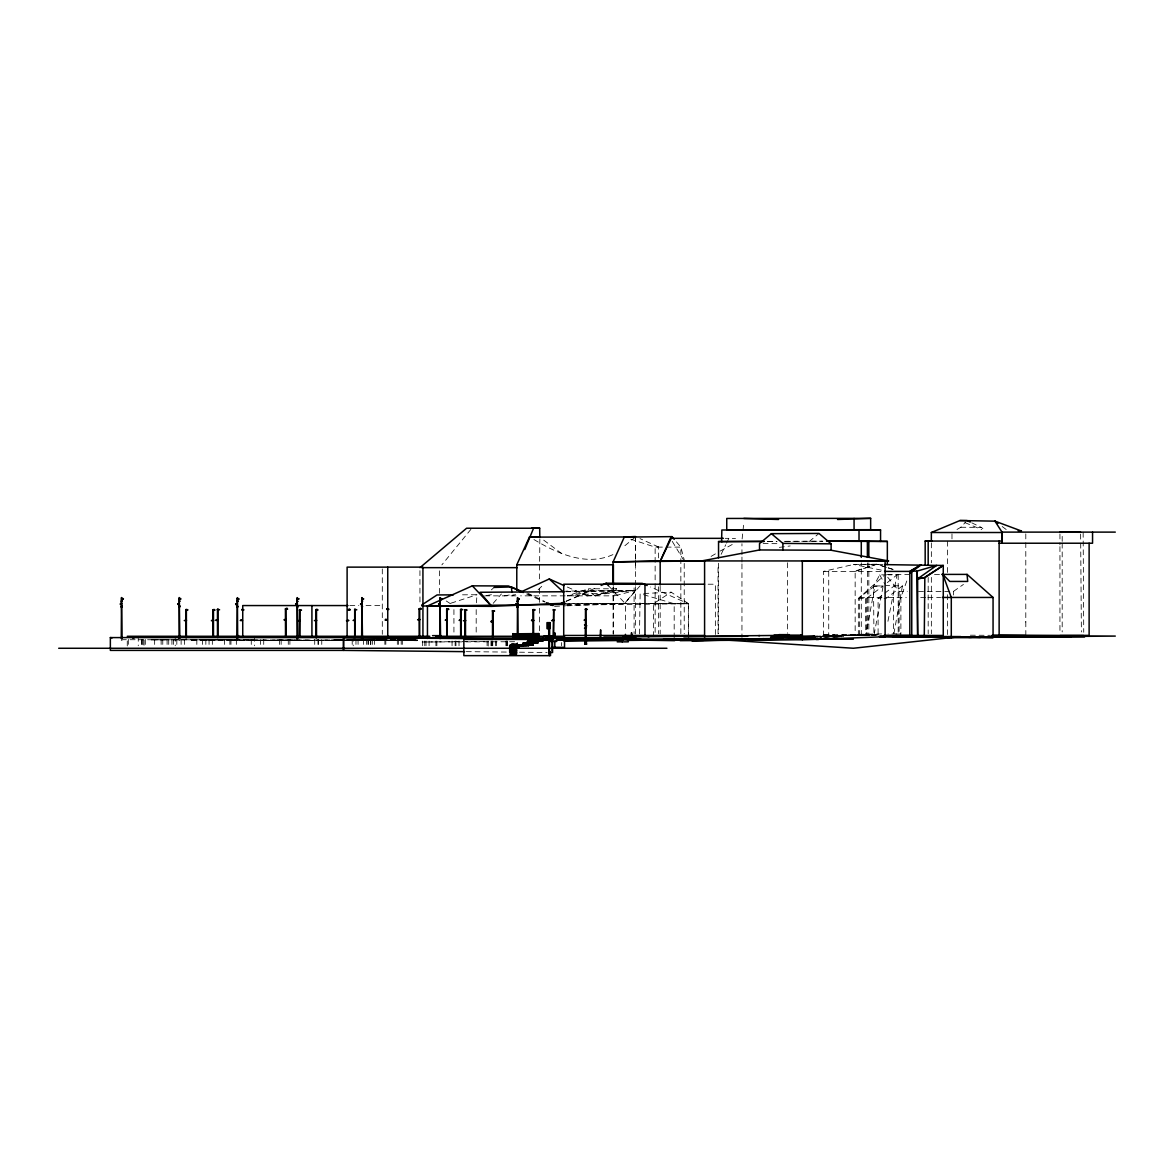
<?xml version="1.0" encoding="UTF-8"?>
<svg xmlns="http://www.w3.org/2000/svg" width="1174" height="1174" viewBox="0 0 1174 1174"><rect width="100%" height="100%" fill="white"/><g stroke="black" fill="none" stroke-linecap="round" stroke-linejoin="round"><path stroke-width="0.75" stroke-dasharray="5 3.75" d="M419.94 601.895L419.94 569.463M439.59 593.325L439.59 567.658M539.468 630.761L539.468 604.126M539.468 602.35L539.468 586.384M635.472 633.989L635.428 586.662M635.472 585.327L635.486 538.705M718.033 633.931L718.033 564.386M741.953 563.902L741.953 637.365M741.953 562.067L741.953 556.564M741.953 554.73L741.953 543.723M861.29 635.354L861.29 562.845M1062.191 543.151L1062.191 631.95M1062.191 541.361L1062.191 534.185M742.115 538.939L743.817 522.621M476.409 602.776L476.982 594.748L458.829 594.836M887.94 621.31L897.053 574.849L888.366 574.849M893.913 633.681L902.424 585.929L885.636 585.577M886.634 574.849L879.693 574.849L873.515 586.34L873.955 635.457L883.156 585.929L874.894 585.929L865.796 635.457L865.414 597.449M567.365 587.059L587.117 595.849L588.526 588.776L616.57 588.776L614.677 595.849L520.625 595.849M906.783 580.983L900.884 597.449L900.884 635.457M721.13 554.333L725.767 544.736M726.545 543.136L728.863 538.338L735.511 538.558M470.921 529.327L441.864 564.87M567.145 605.813L624.627 603.377L635.765 590.287L567.203 591.461M493.183 603.319L501.401 593.985M688.58 637.922L688.58 603.73L564.811 603.392L624.627 603.377L641.063 584.681M956.986 529.474L960.831 527.258L965.806 521.887M538.118 589.832L544.31 583.801M491.392 589.847L494.063 587.44M859.485 635.457L859.485 597.449L884.095 575.612M635.501 536.973L623.746 546.644M809.224 541.537L818.997 533.451M887.324 582.597L897.053 574.849M878.093 633.681L878.093 598.314L883.479 594.176M884.829 593.149L894.25 585.929M902.424 585.929L886.267 598.314L878.093 598.314M858.341 635.457L858.341 598.314L874.894 585.929M858.341 598.314L866.603 598.314L883.156 585.929L873.515 586.34M918.494 591.388L953.479 591.388L963.443 584.432M688.58 603.73L671.146 592.166L653.404 603.73L653.404 637.922M711.092 556.403L718.649 551.971M720.146 551.09L732.532 544.325M512.319 595.849L515.533 594.382M566.235 601.132L597.801 586.941M566.206 601.293L589.407 591.579L635.765 590.287L614.677 595.849M612.931 554.612C585.899 566.895 556.05 553.013 532.658 538.749M587.117 595.849L635.765 590.287L567.497 595.849L588.526 588.776M855.156 571.4L876.802 564.224L886.664 567.365M565.707 591.725L589.407 591.579L595.086 595.849L616.57 588.776M450.963 603.187L476.982 594.748M886.517 567.365L876.802 564.224L855.156 571.034L855.156 635.457M595.086 595.849L616.174 590.287L565.648 591.153M841.347 635.765L823.4 635.457L823.4 571.4L853.571 564.459L876.802 564.224M567.497 595.849L589.407 591.579M486.52 595.541L493.652 594.323M504.336 595.849L513.243 594.323M173.209 639.698L253.804 639.83M341.208 640.593L229.106 640.52L251.955 639.83M779.36 547.378L790.19 545.954M827.905 635.325L822.959 635.618L840.188 635.53M337.364 639.845L345.112 640.035M338.494 639.845L342.192 640.065M381.755 639.595L347.02 640.578M855.685 635.442L878.328 634.929M895.821 634.195L900.751 633.901L888.058 633.916M643.778 593.516L671.146 592.166M854.085 635.457L878.137 634.943L823.018 635.604M867.542 635.031L875.466 634.694M554.568 606.356L565.354 605.887M316.232 640.226L342.133 639.801M417.665 640.593L345.464 640.373M346.506 639.903L410.372 639.771M396.577 640.241L409.374 639.83M415.493 639.771L410.768 640.109L416.799 640.681L352.934 640.153M658.57 557.943L658.57 547.011L655.136 547.113L629.44 538.763M822.534 636.88L841.611 636.396L829.666 636.528M191.303 640.388L211.481 639.845M216.72 639.83L199.448 640.168M365.07 639.845L345.699 640.256L404.384 640.241M338.185 639.845L337.818 639.859M381.755 639.845L342.969 640.578M824.119 634.899L882.613 633.916M331.406 640.197L347.665 639.83M401.376 639.815L413.248 639.83M823.781 634.885L834.626 634.635M841.611 635.985L829.857 636.22M824.706 636.895L840.76 636.836M406.453 639.977L414.76 639.859M830.311 635.501L877.756 634.591M878.035 634.591L842.198 635.281L862.963 635.031M369.942 639.859L346.653 639.859M829.945 636.895L835.33 636.822M566.778 604.405L625.448 603.73L625.448 632.522M565.824 605.138L688.36 603.73L688.36 637.922M823.722 635.692L840.54 635.574M427.453 641.987L487.958 641.298M514.623 641.723L420.219 641.987M236.943 639.83L153.31 639.801M417.606 639.933L346.286 640.578M822.636 636.411L841.406 636.264L823.737 636.352M249.108 640.564L298.152 640.138L253.599 640.534M824.031 635.398L827.362 635.369M334.326 639.947L339.932 639.918M340.636 639.903L341.972 639.903M347.108 639.859L348.59 639.859M350.41 639.845L351.892 639.83L351.026 639.845M385.101 640.021L387.846 639.991M391.412 639.977L394.391 639.947M397.825 639.933L401.097 639.918M406.498 639.874L407.818 639.859M411.839 639.845L415.2 639.845M378.307 640.344L379.349 640.094M386.363 640.285L385.175 640.05M388.447 640.27L389.695 640.256M391.588 640.241L394.053 639.991M394.757 640.226L396.254 640.212M397.986 640.197L402.711 640.168L401.684 640.182M408.405 640.138L404.502 640.153L406.013 640.153M411.795 640.109L412.676 640.109M398.368 640.197L399.453 640.197M407.789 640.138L409.33 640.124M416.022 640.079L410.827 639.786M823.664 636.279L841.347 636.176M841.01 636.557L823.943 636.631M767.796 541.39L777.115 541.361M784.217 541.331L822.857 541.214M767.4 541.419L776.557 541.39M785.729 541.361L822.372 541.229M822.519 636.249L835.36 636.22M818.85 636.557L841.479 636.543M840.892 635.736L830.018 635.75L840.1 635.809M824.896 636.484L834.391 636.528M824.896 636.778L834.391 636.822M823.678 636.836L841.743 636.807M725.209 538.338L728.863 538.338M823.4 571.4L882.789 571.4M887.251 574.394L909.146 574.394M934.489 574.394L940.99 574.394M708.142 584.212L715.362 584.212L715.362 635.457M887.735 577.226L899.108 591.388L907.238 591.388M484.745 595.849L519.451 595.849M859.485 597.449L886.487 597.449M888.278 597.449L906.299 597.449M920.68 597.449L926.183 597.449M927.886 597.449L940.638 597.449M349.793 605.564L358.833 605.564M366.039 605.564L382.298 605.564M823.4 635.457L841.039 635.457M823.385 636.69L843.416 636.572M834.553 636.866L843.314 636.866M151.138 639.903L164.859 639.903M345.083 640.124L118.985 639.698M346.785 640.124L416.975 640.124M121.245 640.226L122.081 640.226M178.991 640.226L179.842 640.226M236.855 640.314L237.691 640.314M296.963 640.285L297.814 640.285M361.636 640.3L362.487 640.3M382.137 640.27L411.458 640.285M823.899 636.455L834.67 636.528L823.869 636.469L827.421 636.484M823.855 636.778L838.001 636.866M960.831 527.258L981.273 527.375L984.091 529.591M882.701 564.591L853.571 564.459L885.754 571.019M970.34 635.207L990.489 635.325M829.255 636.616L841.42 636.675M406.424 640.285L416.755 640.329M202.412 639.815L342.001 640.52M763.129 543.577L779.36 543.679M624.627 603.377L688.36 603.73L650.469 586.985M367.565 640.373L417.46 640.652M277.181 639.83L309.202 640.168M466.313 651.658L508.577 652.084M519.48 652.201L547.084 652.48M827.303 636.484L838.001 636.572M352.802 639.83L361.827 639.933L354.724 639.83M402.183 639.845L415.053 639.991L412.294 639.889M200.637 639.83L231.718 640.564M366.449 640.182L368.9 640.124M375.093 640.079L372.569 640.138M381.403 640.035L378.806 640.094M363.837 639.815L367.623 640.05L364.057 639.786M888.322 567.893L896.54 570.505M888.131 567.893L892.988 569.463M964.94 522.635L981.699 529.562M528.755 594.484L531.925 595.849M526.568 593.985L544.692 601.983M658.57 547.011L640.006 538.617M971.779 522.826L981.273 527.375M527.317 592.973L544.956 601.631M446.252 600.971L452.386 604.992M561.788 553.6L542.212 539.027M1002.185 526.524L1006.514 529.753M608.528 585.782L625.448 603.73M676.429 541.874L680.847 547.113L684.222 559.837M672.247 541.361L683.283 559.543M879.693 574.849L884.785 584.036M539.849 538.866L539.468 581.277M1080.623 534.097L1080.682 541.346M1080.696 543.166L1081.386 631.964M1083.147 532.292L1083.734 632.243M1025.797 621.765L1025.841 635.574M1059.946 533.935L1059.946 544.824M1059.946 546.644L1059.946 631.95M1025.797 533.891L1025.797 622.088M953.479 591.388L953.479 595.042M951.982 533.891L951.982 539.174M947.506 541.229L947.506 573M947.506 594.719L947.506 634.532M931.349 542.858L931.349 562.845M931.349 577.388L931.349 633.711M928.179 577.388L928.179 633.711M899.108 591.388L899.108 633.432M898.183 574.614L898.183 633.667M893.605 597.449L893.605 633.652M868.833 562.845L868.833 635.354M867.381 562.845L867.381 635.354M866.603 598.314L866.603 635.457M828.727 571.4L828.727 635.809M787.549 562.757L787.549 633.3M718.547 563.197L718.547 633.564M684.222 563.403L684.222 633.813M680.847 633.652L680.847 547.113L655.136 547.113L655.136 633.652M674.184 637.922L674.184 603.73L640.138 593.692L639.492 634.327M660.17 586.354L660.17 633.96M658.57 586.78L658.57 633.652M635.472 536.503L635.472 558.237M635.472 560.042L635.472 569.111M634.092 587.881L634.092 633.622M613.4 586.721L613.4 634.239M613.077 587.161L613.077 633.989M561.451 642.589L561.451 645.759M507.241 641.019L507.241 645.759M506.992 641.019L506.992 645.759M506.243 641.019L506.243 645.759M506.023 641.019L506.023 645.759M496.617 641.019L496.617 645.759M495.501 641.019L495.501 645.759M492.742 641.019L492.742 645.759M492.097 641.019L492.097 645.759M491.613 641.019L491.613 645.759M490.981 641.019L490.981 645.759M488.223 641.019L488.223 647.329M487.093 641.019L487.093 645.759M476.189 609.599L476.189 634.796M459.019 641.019L459.019 645.759M455.967 641.019L455.967 645.759M455.13 641.019L455.13 645.759M453.927 609.599L453.927 634.796M452.063 641.019L452.063 645.759M436.875 641.019L436.875 645.759M435.921 641.019L435.921 645.759M429.082 641.019L429.082 645.759M426.015 641.019L426.015 645.759M424.768 641.019L424.768 645.759M422.669 641.019L422.669 645.759M402.315 639.434L402.315 645.759M401.2 639.434L401.2 645.759M398.441 639.434L398.441 645.759M397.326 639.434L397.326 645.759M385.82 639.434L385.82 645.759M384.867 639.434L384.867 645.759M382.298 568.95L382.298 634.327M374.418 639.434L374.418 645.759M372.334 639.434L372.334 645.759M370.793 639.434L370.793 645.759M370.514 639.434L370.514 645.759M368.431 639.434L368.431 645.759M367.917 639.434L367.917 645.759M366.64 639.434L366.64 645.759M363.588 639.434L363.588 645.759M358.07 639.434L358.07 645.759M355.971 639.434L355.971 645.759M353.227 636.279L353.227 645.759M352.2 639.434L352.2 645.759M321.764 639.434L321.764 645.759M318.506 639.434L318.506 645.759M317.978 639.434L317.978 645.759M314.72 639.434L314.72 645.759M289.89 639.434L289.89 645.759M288.276 639.434L288.276 645.759M281.144 639.434L281.144 645.759M279.529 639.434L279.529 645.759M263.724 639.434L263.724 645.759M260.452 639.434L260.452 645.759M254.523 636.279L254.523 645.759M251.265 639.434L251.265 645.759M236.356 639.434L236.341 645.759M230.97 639.434L230.955 645.759M229.884 639.434L229.899 645.759M224.483 639.434L224.469 645.759M212.333 639.434L212.333 645.759M209.06 639.434L209.06 645.759M205.846 639.434L205.846 645.759M202.574 639.434L202.574 645.759M196.85 639.434L196.821 645.759M184.377 639.434L184.377 645.759M181.119 639.434L181.119 645.759M176.819 639.434L176.819 645.759M175.234 636.279L175.234 645.759M173.576 639.434L173.576 645.759M171.932 639.434L171.932 645.759M168.718 639.434L168.718 645.759M167.09 639.434L167.09 645.759M162.775 639.434L162.775 645.759M161.131 639.434L161.131 645.759M154.66 639.434L154.645 645.759M145.297 639.434L145.297 645.759M144.05 640.241L144.05 645.553M142.993 639.815L142.993 647.329M142.039 639.434L142.039 645.759M141.526 639.434L141.526 645.759M138.253 636.279L138.253 645.759M128.318 639.346L128.318 645.7M127.262 640.945L127.262 647.329"/><path stroke-width="1.5" d="M133.66 638.098L132.838 638.069M516.589 646.742L516.589 652.274L509.707 652.289L509.677 645.465L528.638 644.952M510.631 654.123L510.631 652.289M510.631 650.44L510.631 648.591M511.248 654.123L511.248 646.742M512.187 654.123L512.187 652.274M513.067 648.591L513.067 646.742M513.346 633.784L513.405 637.761M514.828 652.274L514.828 650.44M515.709 654.123L515.709 652.274M515.709 648.591L515.709 650.44L514.153 650.44M516.575 652.274L516.575 654.123L509.707 654.123M519.686 637.761L519.407 633.857M538.543 637.761L538.528 633.578M543.518 639.727C557.797 641.253 538.294 636.337 538.279 641.092M545.807 639.859L545.807 636.147M552.514 641.43L552.396 637.599M623.012 637.394L631.627 637.233L631.627 639.331M861.29 557.401L861.29 541.082L887.339 541.405L887.339 564.518M911.758 635.457L911.758 570.931L916.747 571.21L917.657 578.841L917.657 635.457L916.747 571.21L936.691 565.398L943.265 565.428L943.265 635.457L883.919 635.457M931.349 541.053L931.349 532.512L959.906 520.552L994.965 521.153L1002.258 532.512L1002.244 541.053L925.171 541.053L925.171 564.665M121.832 600.941C121.45 601.543 122.404 601.073 121.318 601.015M179.651 601.396L179.739 601.426M236.928 601.367L237.794 601.426L236.928 601.103M236.796 606.753L237.647 607.266L237.236 606.122M236.796 601.426L237.544 601.602M297.55 601.631L297.418 601.117M362.384 601.161L361.592 601.235L362.34 601.587M362.575 601.337L361.812 601.161M439.986 606.356L439.927 607.34L440.338 606.488M517.22 601.382C518.174 600.706 517.705 601.836 517.308 601M517.983 601.587L517.866 601.015M525.776 637.849L525.703 633.828M362.575 606.679C360.741 606.62 363.177 605.549 361.46 606.679M121.26 638.451L121.509 597.537L122.081 638.451M121.641 606.709L121.304 606.576M178.903 606.4L179.387 606.092M179.006 638.451L179.27 597.537L179.827 638.451M179.886 606.283L178.962 607.017M237.75 606.474L237.383 606.136M236.855 638.539L237.412 597.61L237.676 638.539M297.917 607.119L297.36 606.107M296.978 638.509L297.242 597.581L297.8 638.509M361.651 638.524L361.915 597.595L362.473 638.524M362.414 606.503L361.797 606.283M439.648 606.43L440.367 607.34M439.766 638.524L440.015 597.595L440.588 638.524M517.279 638.524L517.543 597.595L518.116 638.524M517.675 606.738L517.675 605.784L517.543 606.767M122.169 606.62L121.304 606.151M122.184 607.061L121.069 606.62M296.802 607.119L297.506 606.753M236.884 606.547L237.647 606.547M517.822 606.576L517.279 606.019M518.16 606.386L517.103 607.134M924.29 635.457L924.833 577.652L943.265 565.428L924.29 577.637L917.657 578.841L936.691 565.398L884.521 564.606M121.421 601.426L121.348 601.337M296.934 607.075L296.875 606.532M121.274 606.268L122.052 605.945L121.201 607.017M439.78 606.547L440.617 606.855M517.235 607.075L517.411 606.18L518.292 606.826M297.521 601.587L297.389 601.22M297.785 601.205L297.051 601.411M237.647 601.426L237.691 600.912M440.323 601.543L440.074 601.015M179.813 601.147L179.695 600.662M440.177 601.235L440.455 600.721M585.386 642.471L585.371 642.002M122.815 598.461L121.7 598.813M122.639 598.725L121.7 598.579M238.205 598.843L237.295 598.887M517.719 598.637L518.864 598.535M518.673 598.74L517.719 598.887M122.522 598.593L121.92 598.535M298.372 598.52L297.418 598.623M440.206 598.637L441.321 598.535L440.705 598.989M585.929 641.738L585.43 640.843L586.252 641.855M586.222 625.742L586.795 625.742M586.237 626.725L585.943 626.109M585.621 627.562L586.501 627.063M522.401 645.098L522.782 643.381L537.795 643.029L537.751 641.239L527.449 641.371L542.784 641.092L542.916 639.258M526.994 643.176L527.361 641.459L530.325 641.415M531.573 641.253L531.954 639.537L546.189 639.214M523.149 645.216L523.589 643.337M525.306 645.098L525.732 643.308M528.285 641.371L527.801 644.952L533.187 644.952L533.143 643.161L522.87 643.293L527.801 643.381M532.453 641.253L532.879 639.463M534.566 641.253L535.036 639.448L542.461 639.302L542.505 641.092L536.679 641.253C535.491 636.557 547.363 640.329 539.702 639.243M536.973 641.253L537.443 639.448L531.954 639.537M121.641 603.7L120.966 603.216M179.387 603.7L178.83 603.994M517.03 603.964L517.675 603.759M236.532 603.95L237.236 603.774M542.946 639.859L543.856 636.103L552.073 636.073L552.059 650.954M544.985 639.859L545.954 636.029M550.254 638.935L549.637 641.43L556.74 641.43L556.623 637.599L550.562 637.687M446.942 609.394L448.527 608.763L446.663 609.071L446.751 637.203M622.205 641.855L622.323 637.864L628.281 637.893M524.734 549.579L533.583 528.227L539.673 528.197L539.82 537.09M635.472 536.503L624.289 537.09L613.077 561.95L613.077 583.566M516.78 590.375L516.78 564.782L529.43 537.105L539.702 536.988M674.228 539.248L672.012 536.635L660.17 561.407L670.398 538.338L723.375 538.338M514.344 644.541L514.212 645.421M516.531 645.377L516.956 644.526M237.075 607.252L237.515 606.723M517.646 606.459L517.881 606.312M179.93 606.62C178.199 604.317 181.031 608.205 178.742 606.767M179.006 605.945L179.27 606.107M236.884 606.386L237.662 606.136M179.167 606.518L179.754 605.857M180.488 598.373L179.446 598.579M237.295 598.652L238.293 598.505M285.928 608.616L287.351 608.426L285.957 608.631L286.03 636.866M387.273 609.365L388.565 608.748L386.657 609.042M419.646 608.646L421.04 608.426L419.69 608.66L419.72 636.866M348.561 609.937L349.896 609.321L349.104 609.321M120.687 603.774L121.641 603.935M297.36 603.994L296.376 603.597M519.069 599.166L518.541 599.679L519.216 598.989M299.121 598.784L298.651 599.268M362.942 599.65L363.72 598.872M540.275 639.258L541.126 639.258M542.784 641.092L537.354 641.092L537.325 639.316L538.132 639.287M238.322 599.503L239.026 598.784L238.234 599.576M441.116 599.576L441.938 598.769L441.204 599.488M122.61 599.503L123.417 598.696L122.786 599.327M180.444 599.415L180.913 598.975M441.277 598.593L440.206 598.887M362.986 598.593L362.091 598.637M236.884 606.268L237.632 606.576M297.198 606.342L296.919 606.312M439.912 606.283L440.602 606.327M419.94 567.658L466.606 528.227L533.583 528.227M831.119 550.239L831.119 543.841L818.997 533.451L771.377 533.671L759.519 543.562L759.519 549.96L701.685 560.937L888.542 560.952L831.119 550.239L759.519 549.96M538.338 639.727L546.879 639.243M909.821 573.308L920.504 565.325L909.821 571.4L884.58 571.4M439.942 603.73L439.105 603.568M421.745 604.992L437.051 594.939L453.384 594.866M552.308 620.4L553.761 620.254M920.93 564.782L909.821 571.4L909.821 635.457L884.58 635.574M133.836 637.952L133.264 637.614M586.751 609.203L585.371 609.057M362.942 598.887L362.091 598.887M520.361 592.18L549.271 578.987L564.078 585.591M523.266 592.518L508.445 585.973L472.33 585.841L427.453 605.989L427.453 636.587M564.943 604.419L427.453 605.989L491.657 606.356L561.245 603.377L564.562 601.88M601.132 585.459L606.107 583.214L642.237 583.361L647.182 585.533M561.245 603.377L564.87 603.377L561.245 603.377L564.562 601.983M216.632 620.166L217.572 619.916L216.794 619.711M241.008 620.268L241.947 620.019L241.169 619.813M284.68 619.549L285.253 619.329M315.16 620.386L316.598 620.239M445.929 619.887L446.502 619.681M459.826 620.107L460.516 619.901M464.141 620.518L465.594 620.386M532.262 620.356L533.04 620.151M185.022 620.342L186.475 620.195M212.127 620.459L212.435 620.019M298.534 620.576L299.986 620.43M347.225 620.43L347.798 620.224M353.858 620.195L355.296 620.048M385.894 619.857L386.202 619.417M418.37 619.549L419.059 619.344M491.657 621.516L492.61 621.266L491.833 621.061M516.589 648.591L509.707 648.591L509.751 646.742L514.652 645.773M739.106 639.991L691.794 640.637L814.624 638.715C817.383 641.107 824.221 637.981 819.745 636.513M917.657 578.841L924.833 577.652M214.006 609.35L214.167 609.541M317.039 609.262L317.185 609.453M349.25 609.511L347.974 609.614M186.783 609.438L187.224 609.658M218.379 609.277L218.819 609.497M242.754 609.379L243.194 609.599M461.587 609.218L462.028 609.438M553.35 609.893L554.51 609.717M563.021 638.685L566.514 638.495M579.516 639.111L584.212 638.685M596.348 637.82L597.962 637.746M601.763 638.656L604.243 638.612L601.778 638.583M610.715 638.04L613.048 638.069L602.82 637.849M300.162 609.688L300.735 609.893M348.561 609.541L349.412 609.761M354.607 609.379L356.045 609.511M387.171 608.954L388.095 609.189M447.265 637.203L447.162 608.983L448.086 609.218M465.77 609.629L466.342 609.849M492.42 610.7L493.858 610.847M533.891 609.482L534.449 609.688M992.324 635.339L1115.3 636.088L979.057 637.203L880.104 636.323M599.855 639.302L596.656 639.243M748.029 639.507L802.326 639.83L885.108 636.719L885.108 560.937M837.532 519.495L870.653 518.35L870.653 529.694L880.559 529.988L880.559 541.449L887.339 541.405M494.063 587.44L511.365 586.941L522.43 591.74M517.25 644.908L511.453 644.35L517.206 644.555M516.076 644.35L517.235 644.306M513.918 645.48L513.728 644.555M533.187 644.952L512.466 645.465L512.495 646.742L512.583 644.908M526.48 645.495L513.933 645.773L523.531 645.641M518.174 645.641L528.946 645.495L518.864 645.333M509.677 645.465L519.26 645.333L519.29 646.625L510.382 646.742L510.352 645.465M660.17 560.732L613.077 561.95L705.369 560.879L660.17 560.732L660.17 584.99M563.887 638.128L574.629 637.893M782.383 636.968L818.029 636.572M782.089 637.218L776.352 637.335L776.352 639.008L770.672 639.008L770.672 637.335L782.06 637.218M800.903 636.822L821.052 636.499M783.263 636.939L814.624 636.396L814.624 638.715M556.535 638.495L571.797 638.421M556.535 640.094L584.329 640.124L584.329 638.524L556.168 638.524M748.498 640.094L821.052 638.803M598.52 639.258L597.478 639.287L598.901 639.316M635.501 536.973L529.43 537.105M622.352 638.069L629.528 637.981L611.463 638.069M813.699 636.381L814.624 636.367L812.995 636.484M640.696 639.023L639.126 639.023M564.943 640.417L623.614 639.742M563.99 641.151L622.514 640.476M628.002 640.417L648.121 640.182M624.289 537.09L672.012 536.635M730.991 635.868L759.739 635.618M648.019 636.704L735.966 635.838M758.683 635.618L783.161 635.383L782.06 635.383L782.06 638.48L783.161 638.48L783.19 635.134M703.564 640.358L603.671 639.757L603.671 637.438L629.029 637.643L622.499 637.497M648.019 639.801L654.197 639.757M673.627 639.537L700.761 639.287M719.941 639.082L735.966 638.935M758.683 638.729L763.746 638.685M780.402 638.509L783.161 638.48M653.14 639.757L679.805 639.492M699.704 639.287L724.211 639.052M762.689 638.685L781.458 638.509M715.406 640.27L727.264 640.138M636.191 636.807L629.499 636.866L649.061 636.704M747.721 636.293L683.84 636.866M649.061 639.801L629.499 639.962L630.555 639.962M734.909 638.935L759.739 638.729M870.653 529.694L726.75 529.988L726.75 518.453L870.653 518.35M563.887 591.74L480.049 592.268L491.657 606.356L472.33 585.841M630.467 637.321L603.671 637.438M879.223 636.323L960.772 636.587L853.366 648.253L722.979 639.845M615.778 638.069L629.528 637.966M631.568 639.038L677.266 639.082M680.172 640.666L736.582 640.256M531.558 528.227L539.673 528.197M563.315 637.966L582.187 637.893M637.996 639.023L627.004 639.052L630.849 639.052M718.547 557.782L718.547 541.552L764.303 541.405M826.525 541.199L861.29 541.082M763.731 541.434L721.599 541.596L721.849 529.988L880.559 529.988M827.861 541.199L880.559 541.449M783.175 635.97L812.716 636.484M563.608 637.966L579.076 637.893M892.798 636.895L985.822 636.91M612.799 638.069L618.243 638.054M564.826 638.509L571.987 638.48L563.74 638.407M879.693 636.734L885.108 636.719M946.846 637.1L971.441 637.086M946.846 637.409L971.441 637.379M762.337 639.067L776.337 639.038L747.471 639.067M606.356 639.727L622.499 639.815M959.906 520.552L967.038 520.552L970.208 522.063M1115.3 532.115L1002.258 532.115L1002.258 543.224M931.349 532.512L1002.258 532.512M999.133 543.224L1092.554 543.224L1092.554 532.115M803.471 560.937L888.542 560.952M516.78 564.782L613.4 564.782L613.4 584.887M421.539 567.658L517.25 567.658M941.724 574.394L967.068 574.394L993.057 597.449L993.057 637.599L947.682 637.511M704.532 584.212L563.711 584.212L563.711 635.457L704.532 635.457M942.282 597.449L993.057 597.449M179.446 598.813L180.414 598.813M297.418 598.872L298.387 598.872M518.101 601.205L517.294 601.44M178.565 603.906L179.387 603.935M296.332 603.553L297.36 603.759M362.032 603.759L361.005 603.744L362.032 604.008M236.268 604.008L237.236 604.008M439.267 603.715L440.147 604.008M516.707 604.008L517.675 604.008M348.018 605.564L242.739 605.564L242.739 636.132M421.921 605.989L431.078 605.989M285.429 609.071L286.339 608.748L285.429 608.734L285.517 636.866M419.118 609.071L420.028 608.763L419.118 608.734L419.206 636.866M285.81 609.13L287.645 609.13M419.5 609.145L421.334 609.145M217.381 609.35L218.291 609.673M241.756 609.453L242.666 609.482M315.909 609.57L317.347 609.702M386.657 609.394L388.858 609.453M446.663 609.409L448.82 609.482M553.761 609.585L553.159 637.717M585.371 609.394L587.382 609.467M217.381 609.702L219.582 609.761M241.756 609.805L242.666 609.776M354.607 609.717L356.823 609.776M460.575 609.644L462.791 609.702M464.904 609.702L465.814 609.732L464.904 610.04M185.785 609.864L187.987 609.922M212.876 609.996L215.091 610.054M242.138 609.864L243.972 609.864M315.909 609.908L318.125 609.966M347.974 609.966L350.19 610.025M533.011 609.893L535.227 609.952M553.071 609.922L555.273 609.981M299.297 610.098L301.498 610.157M467.105 610.113L465.183 609.732M492.42 611.052L493.329 610.729M492.801 611.111L494.621 611.111M286.118 619.402L285.209 619.725M419.808 619.402L418.898 619.725M283.917 619.813L286.118 619.755M387.347 619.725L386.437 619.74L387.347 620.063M417.592 619.813L419.808 619.755M447.353 619.755L446.458 619.769L447.353 620.092M586.09 619.74L585.224 619.755L586.09 620.077M217.073 619.945L216.148 619.725L218.071 620.033M461.265 619.975L460.355 619.989L461.265 620.312M213.565 620.327L212.655 620.65M242.446 620.136L241.536 620.444M348.663 620.298L347.753 620.62M385.131 620.121L386.965 620.121M445.195 620.151L447.015 620.151M533.7 620.224L531.807 619.901L532.556 620.136M584.065 620.136L585.826 620.136M186.475 620.547L185.712 620.136M215.855 620.43L218.071 620.371M240.23 620.532L242.446 620.474M316.598 620.576L315.689 620.268M353.08 620.459L355.296 620.4M459.063 620.371L460.883 620.371M533.7 620.562L532.937 620.151M553.761 620.591L552.851 620.283M184.259 620.606L186.094 620.606M211.364 620.723L213.565 620.664M297.77 620.841L299.986 620.782M314.383 620.65L316.305 620.268M346.462 620.694L348.663 620.635M463.378 620.782L465.594 620.723M531.484 620.62L533.319 620.62M551.545 620.664L553.468 620.283M493.109 621.384L492.2 621.706M490.893 621.78L493.109 621.721M584.505 624.817L585.518 624.817M586.134 625.287L585.312 625.287L585.312 637.247M584.505 628.266L585.518 628.266M554.7 632.947L554.891 635.339L554.832 632.947M631.436 632.83L631.685 635.281M538.749 633.828L513.126 633.828L538.749 633.578L538.675 637.849M513.508 634.415L538.367 634.43M513.508 634.796L538.367 634.796M513.508 635.178L538.367 635.193M774.077 635.134L801.783 635.134L801.783 636.631L781.708 636.631M236.576 635.633L238.66 635.633M432.531 635.633L441.248 635.633M513.508 635.589L538.367 635.56M991.854 635.486L1089.12 635.383L1089.12 543.224M1059.946 635.589L1083.734 635.589M513.508 635.97L538.367 635.941M782.119 636.132L789.295 636.132L789.295 634.635L779.037 634.635L779.037 636.132M127.262 636.279L429.845 636.279M435.921 636.279L564.533 636.279L564.533 647.329L551.736 647.329M513.508 636.719L538.367 636.719M991.957 636.778L1084.571 636.954M513.508 637.1L538.367 637.115M946.508 637.086L953.479 637.086M968.711 637.086L980.495 637.379L968.711 637.379M770.672 637.335L776.352 637.335M513.508 637.482L538.367 637.511M512.921 637.849L513.83 637.849M519.202 637.849L520.111 637.849L519.891 633.828M525.482 637.849L526.392 637.849M531.778 637.849L532.673 637.849M538.059 637.849L538.954 637.849M545.206 637.893L608.323 637.893M548.816 639.683C553.893 639.111 556.946 636.69 564.533 638.641M623.012 638.128L633.564 638.084L633.564 639.331L625.067 639.331L625.067 637.233M622.572 638.451L570.182 637.893M533.451 638.524L544.193 638.524M601.029 638.524L604.537 638.524M533.275 638.876L544.208 638.876M663.574 639.052L734.337 639.052M550.518 639.434L463.847 639.434L463.847 655.65L550.518 655.65L550.518 652.054M568.598 639.258L578.107 639.258M537.325 639.727L552.088 639.859M627.209 639.727L648.195 639.727M556.168 640.124L584.329 640.124M617.216 641.855L628.281 641.855L628.281 639.214M537.795 643.029L532.394 643.029L532.35 641.239M511.453 644.497L517.235 644.467L515.885 644.555L516.355 645.392M528.946 645.495L523.56 645.333M509.751 646.742L519.29 646.625M58.7 648.268L666.92 648.268M516.589 650.44L509.707 650.44L509.751 652.274M510.514 650.44L512.187 650.44L512.187 648.591M550.107 654.079L549.021 654.079L549.021 639.654M992.632 636.734L1070.864 636.895M591.109 638.773L592.503 638.788M678.763 639.052L748.352 639.14M754.999 639.14L760.092 639.155M596.187 639.258L598.182 639.258M674.654 640.666L629.029 639.947M1025.841 635.574L999.133 635.472L999.133 541.053M464.566 651.643L343.468 650.396L343.468 637.585L543.415 638.098M798.922 638.759L853.395 638.935L799.362 638.861M557.562 638.348L575.187 639.038M581.908 639.272L586.78 639.302M722.7 639.346L731.74 639.404M570.505 638.891L569.728 638.861M588.908 639.302L595.467 639.346M1080.608 532.292L1059.946 532.115L1062.191 532.394M925.171 541.053L932.039 541.097M893.238 636.866L899.504 636.895M594.382 637.966L593.09 638.025L595.086 638.069M602.306 638.142L604.038 638.157M601.44 639.199L603.715 639.199M771.377 533.671L782.897 543.371L831.119 543.841M883.831 636.748L895.982 636.866M609.379 638.025L598.138 637.746L599.679 637.878M599.767 637.834L598.373 637.805M600.971 637.805L600.134 637.966L607.985 637.966M609.262 638.054L610.465 638.04M604.478 638.201L601.895 638.113L602.658 638.113M343.468 637.585L543.151 639.243M548.816 652.495L552.572 652.539L552.587 638.113M596.407 637.908L597.771 638.025M597.39 637.922L598.843 637.952M599.21 638.054L600.56 637.996M718.547 541.552L722.142 541.596M575.011 639.038L602.086 639.214L592.885 638.788M612.168 638.069L594.851 637.878L596.48 637.996M601.748 638.098L604.272 638.142M603.01 638.451L604.096 638.392M386.466 619.652L385.454 619.402L386.202 619.623M962.328 636.88L993.057 637.599M212.699 620.254L212.289 620.21M884.682 636.044L920.68 636.88M592.136 638.788L594.279 638.847M778.582 519.48L743.817 518.453M596.01 638.891L597.845 638.964M492.097 621.295L491.216 621.061L491.965 621.281M1018.166 530.751L1021.497 531.03L994.965 521.153L997.504 523.501M585.004 619.637L584.872 619.623M540.348 639.243L540.392 641.092M112.19 637.805L110.327 637.585L343.615 637.585L343.556 650.396L110.356 650.396L110.356 637.585M547.744 636.014L547.862 639.859M546.336 602.717L551.281 604.904M548.155 603.201L552.969 605.564M994.965 521.153L997.856 523.296M361.196 604.771L360.491 604.082M296.508 604.757L295.628 603.876L296.142 604.419M438.592 604.082L439.325 604.801L438.68 604.17M235.622 604.008L236.414 604.815L235.71 604.096M549.271 578.987L563.593 592.239M120.1 604.008L120.423 604.361M178.184 604.346L177.832 604.008M606.107 583.214L608.528 585.782M513.508 644.555L513.963 645.392M511.365 586.941L511.937 592.283M967.068 574.394L967.699 581.438L949.781 581.438L942.781 574.394L951.292 597.449L951.292 637.599M516.78 646.625L516.765 645.773M537.457 641.239L537.487 643.029M535.344 641.239L535.373 643.029M533.231 641.239L533.26 643.029M532.82 643.161L532.864 644.952M530.707 643.161L530.751 644.952M528.593 643.161L528.593 645.495M518.908 645.216L518.893 646.625M515.004 645.465L515.034 646.742M514.638 645.333L514.667 646.625M514.579 645.465L514.608 646.742M532.394 637.761L532.248 633.828M532.057 637.761L531.983 633.828M519.48 637.761L519.627 633.857M928.179 541.053L928.179 564.665M868.833 541.082L868.833 557.401M867.381 541.082L867.381 557.401M859.016 529.988L859.016 541.082M854.07 518.453L854.07 529.694M802.326 560.937L802.326 639.83M800.785 635.134L800.785 636.631M788.297 634.635L788.297 636.132M786.712 635.134L786.712 636.631M783.66 635.134L783.66 636.631M782.897 543.371L782.897 549.784M780.006 634.635L780.006 636.132M704.591 560.937L704.591 637.423M644.981 584.212L644.981 635.457M631.627 632.83L631.553 635.281M629.528 637.233L629.528 638.128M627.004 638.084L627.004 639.331M625.448 634.327L625.448 637.922M622.998 637.233L623.012 639.61M600.633 638.803L600.633 629.836L600.252 638.803M586.398 639.038L586.384 644.071M586.134 637.247L585.914 609.379M585.973 639.038L585.958 644.071M585.474 609.057L585.474 625.287M585.488 639.038L585.488 644.071M585.063 639.038L585.078 644.071M561.642 638.524L561.642 640.124M554.803 641.019L554.803 647.329M553.673 637.717L553.644 609.893M549.579 622.646L549.579 637.643M549.315 622.646L549.315 637.643M549.447 639.434L549.447 655.65M549.197 622.646L549.197 628.633M549.006 622.646L549.006 637.643M548.728 622.646L548.728 637.643M547.759 622.646L547.759 628.633M538.264 633.828L538.264 637.761M533.921 609.864L533.011 609.541L533.099 637.687M533.612 637.687L533.583 609.864M532.468 633.828L532.468 637.761M526.187 633.828L526.113 637.849M525.967 633.828L525.908 637.761M514.828 646.742L514.828 648.591M513.948 648.591L513.948 650.44M513.948 652.274L513.948 654.123M513.61 633.828L513.537 637.849M513.141 633.578L513.126 637.761M493.021 610.7L493.021 637.086M492.508 610.7L492.508 637.086M465.506 609.702L465.506 636.073M464.992 609.702L464.992 636.073M461.485 609.614L460.575 609.291L460.663 637.423M461.191 609.614L461.177 637.423M422.933 636.103L422.933 567.13L347.108 567.13L347.108 636.103M387.743 567.13L387.743 636.103M355.208 609.379L355.208 637.511M354.695 609.379L354.695 637.511M316.51 609.57L316.51 637.702M315.997 609.57L315.997 637.702M311.917 605.564L311.917 636.132M299.898 609.761L299.898 636.132M299.575 609.776L299.385 636.132M217.982 609.35L217.982 637.482M217.469 609.35L217.469 637.482M213.785 609.966L212.876 609.658L212.964 636.029M213.477 609.658L213.477 636.029M186.695 609.849L185.785 609.526L185.874 637.658M186.387 609.526L186.387 637.658M513.067 650.44L513.067 652.274L513.067 650.44M517.235 643.381L516.853 645.098L517.279 643.308M428.51 637.555L427.585 638.407L428.51 637.555M549.975 622.646L546.981 622.646L546.981 628.633L549.975 628.633L549.975 622.646M586.589 644.071L584.872 644.071L586.589 644.086M516.853 604.801L515.958 603.92L516.853 604.801M178.463 604.625L177.7 603.847L178.448 604.61"/></g></svg>
